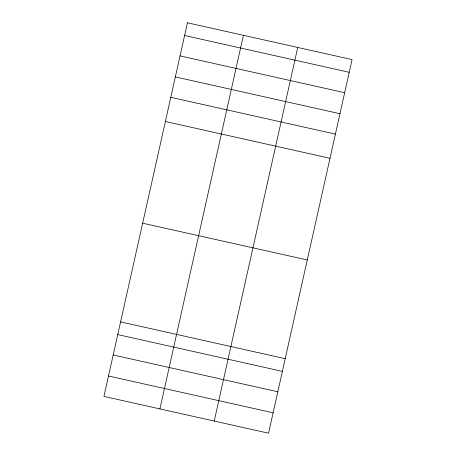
<?xml version="1.0" encoding="UTF-8"?>
<svg xmlns="http://www.w3.org/2000/svg" width="456" height="456" viewBox="0 0 456 456"><rect width="100%" height="100%" fill="white"/><g stroke="black" fill="none" stroke-linecap="round" stroke-linejoin="round"><path stroke-width="0.68" d="M159.908 408.912L243.413 35.311M214.229 421.059L297.739 47.452M184.606 35.5L349.228 72.299M180.046 55.9L344.668 92.699M175.343 76.916L339.971 113.715M170.789 97.316L335.411 134.115M165.38 121.495L330.007 158.295M142.648 223.189L307.276 259.983M120.589 321.885L285.211 358.684M117.751 334.584L282.372 371.383M113.191 354.985L277.812 391.784M108.494 376L273.115 412.8M187.445 22.8L103.934 396.401L268.555 433.2L352.066 59.599L187.445 22.8"/></g></svg>
